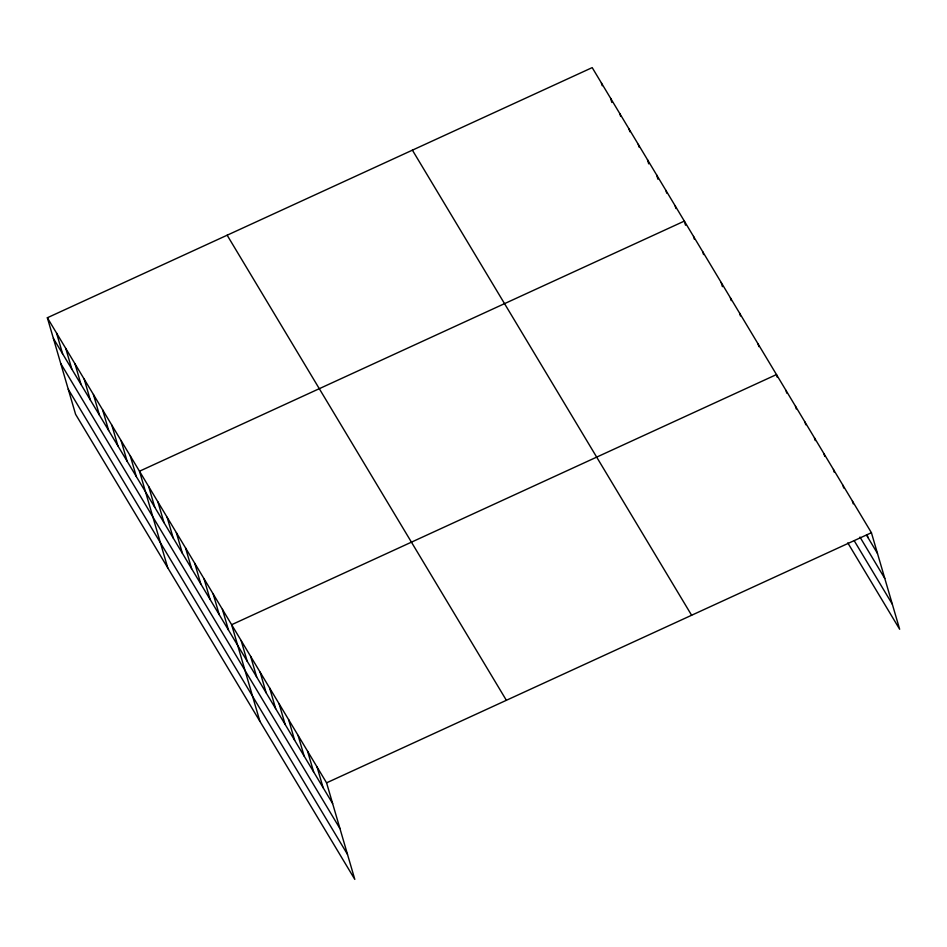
<?xml version="1.0" encoding="UTF-8"?>
<svg xmlns="http://www.w3.org/2000/svg" width="947" height="947" viewBox="0 0 947 947"><rect width="100%" height="100%" fill="white"/><g stroke="black" fill="none" stroke-linecap="round" stroke-linejoin="round"><path stroke-width="1.42" d="M47.35 317.754L326.573 782.838L354.805 879.384L75.582 414.289L47.35 317.754L592.195 67.616L871.418 532.711L899.65 629.246L847.802 542.88M326.573 782.838L871.418 532.711M866.517 535.15L877.467 553.391M859.959 537.067L884.782 578.428M854.36 540.962L892.334 604.21M412.395 150.159L691.618 615.254M227.15 235.211L506.373 700.295M53.399 338.434L332.622 803.518M60.715 363.47L339.937 828.554M68.255 389.253L347.478 854.348M867.168 534.818L867.973 537.576M852.43 501.081L853.235 503.84M842.937 485.266L843.741 488.025M833.443 469.463L834.248 472.222M823.949 453.649L824.754 456.407M814.456 437.834L815.26 440.592M804.962 422.019L805.767 424.777M795.468 406.204L796.273 408.962M785.974 390.389L786.779 393.147M777.286 377.332L776.481 374.574L231.636 624.712L259.869 721.247M758.062 343.879L758.867 346.638M739.631 313.185L740.436 315.943M730.409 297.843L731.214 300.601M721.2 282.49L722.407 286.633M702.769 251.795L703.574 254.554M693.559 236.442L694.364 239.2M685.545 225.232L684.338 221.101L139.493 471.227L167.726 567.774M675.128 205.748L675.933 208.506M665.907 190.406L666.724 193.164M656.697 175.053L657.905 179.196M647.488 159.712L648.695 163.843M638.266 144.358L639.071 147.116M629.057 129.017L629.862 131.775M619.835 113.664L620.652 116.422M610.626 98.31L611.833 102.454M601.416 82.969L602.221 85.727M317.079 767.034L323.128 787.715M307.586 751.22L313.635 771.9M298.092 735.405L304.141 756.085M288.598 719.59L294.647 740.27M279.105 703.775L285.154 724.455M269.611 687.96L275.66 708.64M260.117 672.145L266.166 692.837M250.624 656.342L256.673 677.022M241.13 640.527L247.179 661.207M222.427 609.359L228.476 630.039M213.205 594.018L219.254 614.698M203.996 578.664L210.045 599.344M194.774 563.323L200.823 584.003M185.565 547.97L191.614 568.65M176.355 532.628L182.404 553.308M167.134 517.275L173.183 537.955M157.924 501.922L163.973 522.614M148.703 486.58L154.752 507.261M130.284 455.886L136.332 476.566M121.062 440.533L127.111 461.213M111.853 425.191L117.901 445.871M102.631 409.838L108.68 430.518M93.422 394.497L99.471 415.177M84.212 379.143L90.249 399.823M74.991 363.79L81.04 384.482M65.781 348.449L71.83 369.129M56.56 333.095L62.609 353.776"/></g></svg>
